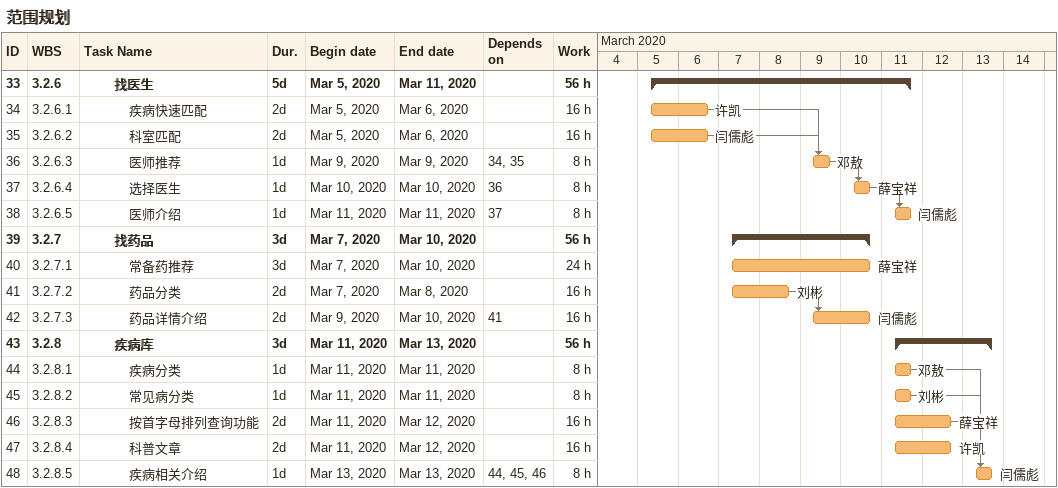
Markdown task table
范围规划

| ID | WBS | Task | Duration | Start | Finish | Predecessors | Resources | Work (h) |
|---|---|---|---|---|---|---|---|---|
| 33 | 3.2.6 | **找医生** | 5d | 2020-03-05 | 2020-03-11 |  |  | 56 |
| 34 | 3.2.6.1 | 疾病快速匹配 | 2d | 2020-03-05 | 2020-03-06 |  | 许凯 | 16 |
| 35 | 3.2.6.2 | 科室匹配 | 2d | 2020-03-05 | 2020-03-06 |  | 闫儒彪 | 16 |
| 36 | 3.2.6.3 | 医师推荐 | 1d | 2020-03-09 | 2020-03-09 | 34, 35 | 邓敖 | 8 |
| 37 | 3.2.6.4 | 选择医生 | 1d | 2020-03-10 | 2020-03-10 | 36 | 薛宝祥 | 8 |
| 38 | 3.2.6.5 | 医师介绍 | 1d | 2020-03-11 | 2020-03-11 | 37 | 闫儒彪 | 8 |
| 39 | 3.2.7 | **找药品** | 3d | 2020-03-07 | 2020-03-10 |  |  | 56 |
| 40 | 3.2.7.1 | 常备药推荐 | 3d | 2020-03-07 | 2020-03-10 |  | 薛宝祥 | 24 |
| 41 | 3.2.7.2 | 药品分类 | 2d | 2020-03-07 | 2020-03-08 |  | 刘彬 | 16 |
| 42 | 3.2.7.3 | 药品详情介绍 | 2d | 2020-03-09 | 2020-03-10 | 41 | 闫儒彪 | 16 |
| 43 | 3.2.8 | **疾病库** | 3d | 2020-03-11 | 2020-03-13 |  |  | 56 |
| 44 | 3.2.8.1 | 疾病分类 | 1d | 2020-03-11 | 2020-03-11 |  | 邓敖 | 8 |
| 45 | 3.2.8.2 | 常见病分类 | 1d | 2020-03-11 | 2020-03-11 |  | 刘彬 | 8 |
| 46 | 3.2.8.3 | 按首字母排列查询功能 | 2d | 2020-03-11 | 2020-03-12 |  | 薛宝祥 | 16 |
| 47 | 3.2.8.4 | 科普文章 | 2d | 2020-03-11 | 2020-03-12 |  | 许凯 | 16 |
| 48 | 3.2.8.5 | 疾病相关介绍 | 1d | 2020-03-13 | 2020-03-13 | 44, 45, 46 | 闫儒彪 | 8 |
